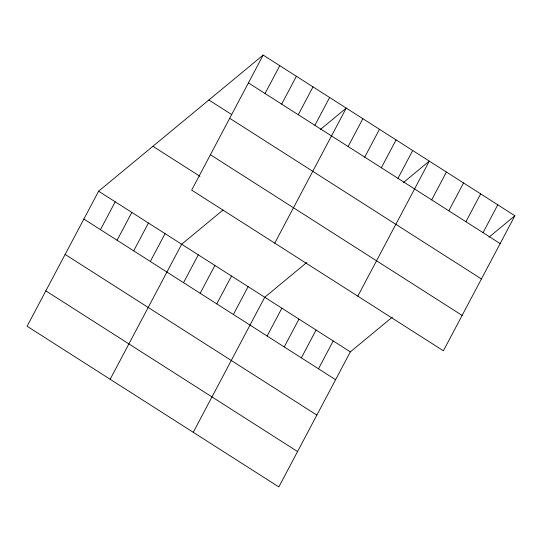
<?xml version="1.0" encoding="UTF-8"?>
<svg xmlns="http://www.w3.org/2000/svg" width="542" height="542" viewBox="0 0 542 542"><rect width="100%" height="100%" fill="white"/><g stroke="black" fill="none" stroke-linecap="round" stroke-linejoin="round"><path stroke-width="0.81" d="M263.168 55.074L191.665 190.113L443.397 350.789L514.9 215.743L263.168 55.074L98.603 191.211L27.1 326.257L278.832 486.926L350.335 351.887L392.354 317.117M100.48 229.652L115.216 201.814M117.092 240.255L131.828 212.423M133.705 250.858L148.447 223.026M150.317 261.468L165.059 233.629M110.168 379.278L181.672 244.232L223.047 210.005M265.045 93.515L279.78 65.677M183.548 282.673L198.284 254.835M281.657 104.118L296.399 76.28M200.161 293.276L214.903 265.445M298.276 114.721L313.012 86.889M216.78 303.879L231.515 276.047M314.888 125.324L329.624 97.492M233.392 314.489L248.128 286.65M274.74 243.141L346.243 108.095L320.383 129.491M193.243 432.299L264.747 297.253L306.765 262.491M348.113 146.536L362.855 118.698M267.125 336.02L281.86 308.181M364.732 157.139L379.468 129.301M284.238 346.941L298.981 319.109M381.344 167.742L396.08 139.911M301.359 357.869L316.094 330.031M397.957 178.352L412.699 150.513M318.479 368.797L333.215 340.959M357.808 296.162L429.311 161.116L403.451 182.512M431.689 199.876L446.432 172.044M448.81 210.804L463.546 182.966M465.924 221.732L480.666 193.894M483.044 232.653L497.78 204.822M489.04 237.139L514.9 215.743M248.432 82.912L500.164 243.582M208.86 99.999L231.705 114.579M229.7 118.285L481.432 278.961M210.398 154.741L462.13 315.41M152.912 146.286L199.984 176.333M98.603 191.211L350.335 351.887M83.861 219.049L335.593 379.718M65.128 254.428L316.86 415.097M45.833 290.878L297.565 451.547"/></g></svg>
